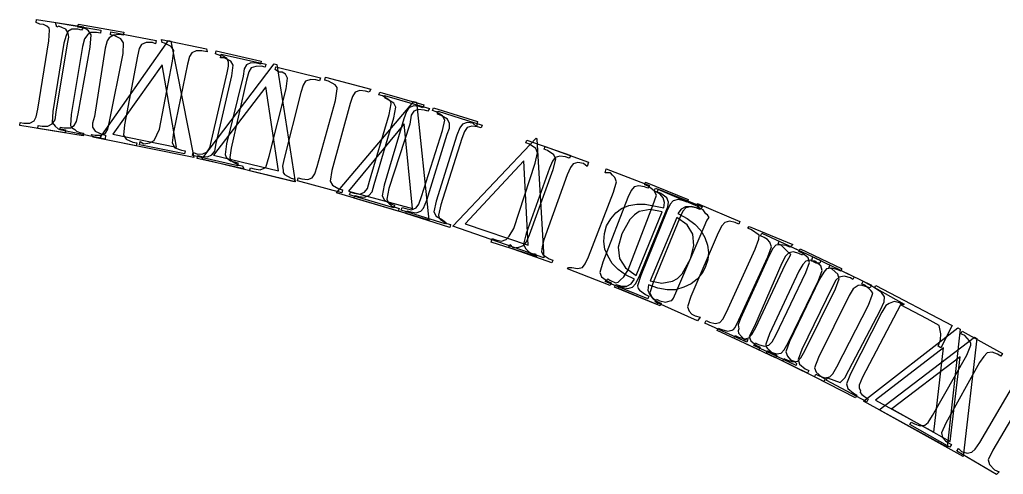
# Model space of a CAD drawing. Header units: millimetres. Extents: x -330 to 330, y -330 to 331.
# Drawn here: x 48.2 to 163.8, y 273.1 to 326.6 of the extents above; entities that cross this region are included whole.
import ezdxf

# ---------------------------------------------------------------- set-up
doc = ezdxf.new("R2010")
doc.units = ezdxf.units.MM
for name, color, linetype in [('Layer 1', 7, 'Continuous'), ('Layer 1 (2)', 7, 'Continuous'), ('Layer 1 (3)', 7, 'Continuous')]:
    doc.layers.add(name, color=color, linetype=linetype)

msp = doc.modelspace()

# ---------------------------------------------------------------- linework, layer by layer
at = {"layer": 'Layer 1'}
for p, q in [((52.574, 325.667, -90), (52.404, 326.218, -90)), ((52.404, 326.218, -90), (57.734, 325.327, -90)), ((52.788, 325.805, -90), (52.574, 325.667, -90)), ((53.209875, 325.589625, -90), (52.788, 325.805, -90)), ((53.595, 325.444, -90), (53.209875, 325.589625, -90)), ((53.905, 324.986, -90), (53.595, 325.444, -90)), ((53.954625, 324.508125, -90), (53.905, 324.986, -90)), ((56.568875, 325.05975, -90), (56.188, 324.798, -90)), ((57.228, 325.062, -90), (56.568875, 325.05975, -90)), ((57.678, 324.987, -90), (57.228, 325.062, -90)), ((57.734, 325.327, -90), (57.678, 324.987, -90)), ((58.846, 324.779, -90), (58.91, 325.117, -90)), ((58.91, 325.117, -90), (64.221, 324.119, -90)), ((53.816, 323.719, -90), (53.954625, 324.508125, -90)), ((55.80525, 324.327, -90), (55.577, 323.424, -90)), ((56.188, 324.798, -90), (55.80525, 324.327, -90)), ((59.285, 324.697, -90), (58.846, 324.779, -90)), ((60.085, 324.319, -90), (59.285, 324.697, -90)), ((60.386, 323.856, -90), (60.085, 324.319, -90)), ((60.368, 322.59, -90), (60.386, 323.856, -90)), ((63.044375, 323.87625, -90), (62.519, 323.625, -90)), ((63.803, 323.865, -90), (63.044375, 323.87625, -90)), ((64.157, 323.733, -90), (63.803, 323.865, -90)), ((64.221, 324.119, -90), (64.157, 323.733, -90)), ((52.471, 315.682, -90), (53.816, 323.719, -90)), ((55.577, 323.424, -90), (54.232, 315.387, -90)), ((62.254125, 323.158875, -90), (62.026, 322.26, -90)), ((62.519, 323.625, -90), (62.254125, 323.158875, -90)), ((58.765, 314.582, -90), (60.368, 322.59, -90)), ((62.026, 322.26, -90), (60.521, 314.174, -90)), ((71.792, 322.069, -90), (71.869, 322.521, -90)), ((72.227, 322.085, -90), (71.792, 322.069, -90)), ((71.869, 322.521, -90), (77.136, 321.309, -90)), ((73.011, 321.676, -90), (72.227, 322.085, -90)), ((73.293, 321.201, -90), (73.011, 321.676, -90)), ((73.127, 319.941, -90), (73.293, 321.201, -90)), ((75.131375, 320.415125, -90), (74.868, 319.431, -90)), ((75.415, 320.884, -90), (75.131375, 320.415125, -90)), ((75.938375, 321.0715, -90), (75.415, 320.884, -90)), ((76.614, 321.076, -90), (75.938375, 321.0715, -90)), ((77.059, 320.974, -90), (76.614, 321.076, -90)), ((77.136, 321.309, -90), (77.059, 320.974, -90)), ((78.211, 320.696, -90), (78.295, 321.03, -90)), ((78.644, 320.378, -90), (78.211, 320.696, -90)), ((78.295, 321.03, -90), (83.536, 319.713, -90)), ((79.0545, 320.4005, -90), (78.644, 320.378, -90)), ((79.42, 320.162, -90), (79.0545, 320.4005, -90)), ((71.3, 312, -90), (73.127, 319.941, -90)), ((74.868, 319.431, -90), (73.041, 311.459, -90)), ((79.692, 319.682, -90), (79.42, 320.162, -90)), ((79.501, 318.425, -90), (79.692, 319.682, -90)), ((81.808, 319.323, -90), (81.51525, 318.873625, -90)), ((82.423625, 319.542625, -90), (81.808, 319.323, -90)), ((83.01, 319.49, -90), (82.423625, 319.542625, -90)), ((83.452, 319.379, -90), (83.01, 319.49, -90)), ((83.536, 319.713, -90), (83.452, 319.379, -90)), ((77.515, 310.523, -90), (79.501, 318.425, -90)), ((81.51525, 318.873625, -90), (81.233, 317.99, -90)), ((81.233, 317.99, -90), (79.247, 310.087, -90)), ((91.07, 317.657, -90), (96.352, 316.129, -90)), ((91.163, 317.327, -90), (91.07, 317.657, -90)), ((91.401, 317.201, -90), (91.163, 317.327, -90)), ((92.159, 316.745, -90), (91.401, 317.201, -90)), ((92.412, 316.253, -90), (92.159, 316.745, -90)), ((92.17, 315.006, -90), (92.412, 316.253, -90)), ((94.511, 315.809, -90), (94.22425, 315.344, -90)), ((95.0535, 316.007625, -90), (94.511, 315.809, -90)), ((95.77, 315.928, -90), (95.0535, 316.007625, -90)), ((96.157, 315.799, -90), (95.77, 315.928, -90)), ((96.352, 316.129, -90), (96.157, 315.799, -90)), ((97.296, 315.451, -90), (97.4, 315.779, -90)), ((97.4, 315.779, -90), (102.552, 314.147, -90)), ((52.014, 314.306, -90), (52.342625, 314.778375, -90)), ((52.342625, 314.778375, -90), (52.471, 315.682, -90)), ((54.232, 315.387, -90), (54.143, 314.12, -90)), ((58.539125, 313.682875, -90), (58.765, 314.582, -90)), ((89.867, 307.189, -90), (92.17, 315.006, -90)), ((94.22425, 315.344, -90), (94.074, 314.279, -90)), ((97.722, 315.29, -90), (97.296, 315.451, -90)), ((98.47, 314.845, -90), (97.722, 315.29, -90)), ((98.713, 314.348, -90), (98.47, 314.845, -90)), ((50.323, 313.778, -90), (50.379, 314.118, -90)), ((55.653, 312.886, -90), (50.323, 313.778, -90)), ((50.379, 314.118, -90), (50.82, 314.044, -90)), ((50.82, 314.044, -90), (51.504, 314.044875, -90)), ((51.504, 314.044875, -90), (52.014, 314.306, -90)), ((54.143, 314.12, -90), (54.287875, 313.883, -90)), ((54.287875, 313.883, -90), (54.669, 313.661, -90)), ((54.669, 313.661, -90), (54.86625, 313.42775, -90)), ((54.86625, 313.42775, -90), (55.26, 313.301, -90)), ((58.281, 313.215, -90), (58.539125, 313.682875, -90)), ((60.521, 314.174, -90), (60.405, 312.987, -90)), ((94.074, 314.279, -90), (91.58, 306.685, -90)), ((98.446, 313.106, -90), (98.706625, 313.817, -90)), ((98.706625, 313.817, -90), (98.713, 314.348, -90)), ((100.4835, 313.3915, -90), (100.149, 312.567, -90)), ((100.803, 313.862, -90), (100.4835, 313.3915, -90)), ((101.342875, 314.04975, -90), (100.803, 313.862, -90)), ((102.014, 313.957, -90), (101.342875, 314.04975, -90)), ((102.448, 313.819, -90), (102.014, 313.957, -90)), ((102.552, 314.147, -90), (102.448, 313.819, -90)), ((55.26, 313.301, -90), (55.71, 313.226, -90)), ((55.71, 313.226, -90), (55.653, 312.886, -90)), ((56.791, 312.722, -90), (56.643, 313.06, -90)), ((56.643, 313.06, -90), (57.081, 312.977, -90)), ((61.891, 311.723, -90), (56.791, 312.722, -90)), ((57.081, 312.977, -90), (57.765, 312.964375, -90)), ((57.765, 312.964375, -90), (58.281, 313.215, -90)), ((60.405, 312.987, -90), (60.716, 312.521, -90)), ((60.716, 312.521, -90), (61.506, 312.145, -90)), ((96.053, 305.338, -90), (98.446, 313.106, -90)), ((100.149, 312.567, -90), (97.689, 304.799, -90)), ((61.506, 312.145, -90), (61.954, 312.061, -90)), ((61.954, 312.061, -90), (61.891, 311.723, -90)), ((70.761, 310.654, -90), (71.114875, 311.085125, -90)), ((71.114875, 311.085125, -90), (71.3, 312, -90)), ((73.041, 311.459, -90), (72.875, 310.339, -90)), ((109.833, 311.315, -90), (109.95, 311.639, -90)), ((110.253, 311.163, -90), (109.833, 311.315, -90)), ((109.95, 311.639, -90), (115.068, 309.801, -90)), ((110.982, 310.663, -90), (110.253, 311.163, -90)), ((69.041, 310.229, -90), (69.118, 310.564, -90)), ((74.534, 309.017, -90), (69.041, 310.229, -90)), ((69.118, 310.564, -90), (69.553, 310.464, -90)), ((69.553, 310.464, -90), (70.2755, 310.423625, -90)), ((70.2755, 310.423625, -90), (70.761, 310.654, -90)), ((72.875, 310.339, -90), (72.966875, 310.055125, -90)), ((72.966875, 310.055125, -90), (73.166, 309.862, -90)), ((77.135, 309.188, -90), (77.515, 310.523, -90)), ((79.247, 310.087, -90), (79.094375, 309.308625, -90)), ((110.888, 308.926, -90), (111.205, 310.157, -90)), ((111.205, 310.157, -90), (110.982, 310.663, -90)), ((73.166, 309.862, -90), (73.941, 309.455, -90)), ((73.941, 309.455, -90), (74.385, 309.353, -90)), ((74.385, 309.353, -90), (74.534, 309.017, -90)), ((75.221, 308.797, -90), (75.304, 309.131, -90)), ((80.462, 307.48, -90), (75.221, 308.797, -90)), ((75.304, 309.131, -90), (75.738, 309.022, -90)), ((75.738, 309.022, -90), (76.4425, 308.905875, -90)), ((76.4425, 308.905875, -90), (77.135, 309.188, -90)), ((79.094375, 309.308625, -90), (79.151, 308.831, -90)), ((79.151, 308.831, -90), (79.15475, 308.586125, -90)), ((108.117, 301.263, -90), (110.888, 308.926, -90)), ((112.936875, 309.16925, -90), (112.567, 308.319, -90)), ((113.273, 309.586, -90), (112.936875, 309.16925, -90)), ((113.820375, 309.751875, -90), (113.273, 309.586, -90)), ((114.487, 309.632, -90), (113.820375, 309.751875, -90)), ((114.915, 309.287, -90), (114.487, 309.632, -90)), ((115.068, 309.801, -90), (114.915, 309.287, -90)), ((79.15475, 308.586125, -90), (79.337, 308.348, -90)), ((79.337, 308.348, -90), (80.104, 307.925, -90)), ((80.104, 307.925, -90), (80.546, 307.814, -90)), ((80.546, 307.814, -90), (80.462, 307.48, -90)), ((112.567, 308.319, -90), (109.796, 300.656, -90)), ((89.635125, 306.317625, -90), (89.867, 307.189, -90)), ((91.58, 306.685, -90), (91.339, 305.437, -90)), ((122.792, 306.438, -90), (122.922, 306.757, -90)), ((122.922, 306.757, -90), (127.879, 304.612, -90)), ((87.505, 305.558, -90), (87.602, 305.888, -90)), ((92.689, 304.031, -90), (87.505, 305.558, -90)), ((87.602, 305.888, -90), (88.031, 305.762, -90)), ((88.031, 305.762, -90), (88.709625, 305.681, -90)), ((88.709625, 305.681, -90), (89.248, 305.879, -90)), ((89.248, 305.879, -90), (89.635125, 306.317625, -90)), ((91.339, 305.437, -90), (91.6, 304.943, -90)), ((95.662125, 304.39575, -90), (96.053, 305.338, -90)), ((123.441844, 306.074828, -90), (122.792, 306.438, -90)), ((123.84325, 305.619875, -90), (123.441844, 306.074828, -90)), ((123.996031, 305.073234, -90), (123.84325, 305.619875, -90)), ((91.6, 304.943, -90), (91.947875, 304.62875, -90)), ((91.947875, 304.62875, -90), (92.349, 304.49, -90)), ((92.349, 304.49, -90), (92.786, 304.361, -90)), ((92.786, 304.361, -90), (92.689, 304.031, -90)), ((95.341, 304.04, -90), (95.662125, 304.39575, -90)), ((97.689, 304.799, -90), (97.422, 303.556, -90)), ((118.275125, 303.832375, -90), (118.957797, 304.353328, -90)), ((118.957797, 304.353328, -90), (119.79, 304.709, -90)), ((119.79, 304.709, -90), (120.738187, 304.872906, -90)), ((120.738187, 304.872906, -90), (121.73925, 304.85025, -90)), ((122.291875, 304.22825, -90), (121.024, 303.992, -90)), ((121.73925, 304.85025, -90), (123.9, 304.435, -90)), ((123.706, 303.962, -90), (122.291875, 304.22825, -90)), ((123.9, 304.435, -90), (123.996031, 305.073234, -90)), ((125.938469, 304.277312, -90), (125.553, 303.757, -90)), ((126.452, 304.55875, -90), (125.938469, 304.277312, -90)), ((127.110281, 304.601313, -90), (126.452, 304.55875, -90)), ((127.93, 304.405, -90), (127.110281, 304.601313, -90)), ((127.879, 304.612, -90), (127.93, 304.405, -90)), ((93.592, 303.755, -90), (93.696, 304.083, -90)), ((98.744, 302.123, -90), (93.592, 303.755, -90)), ((93.696, 304.083, -90), (94.121, 303.948, -90)), ((94.121, 303.948, -90), (94.7985, 303.853, -90)), ((94.7985, 303.853, -90), (95.341, 304.04, -90)), ((97.422, 303.556, -90), (97.494, 303.22775, -90)), ((97.494, 303.22775, -90), (97.674, 303.057, -90)), ((97.674, 303.057, -90), (98.413, 302.589, -90)), ((117.181, 302.295, -90), (117.697641, 303.146234, -90)), ((117.697641, 303.146234, -90), (118.275125, 303.832375, -90)), ((119.925125, 303.058125, -90), (118.98, 301.387, -90)), ((120.455297, 303.602828, -90), (119.925125, 303.058125, -90)), ((121.024, 303.992, -90), (120.455297, 303.602828, -90)), ((120.656, 296.462, -90), (123.706, 303.962, -90)), ((125.458, 303.284, -90), (122.309, 295.849, -90)), ((126.658906, 302.427125, -90), (125.458, 303.284, -90)), ((125.553, 303.757, -90), (126.663719, 303.173141, -90)), ((126.663719, 303.173141, -90), (127.56725, 302.507625, -90)), ((98.413, 302.589, -90), (98.848, 302.451, -90)), ((98.848, 302.451, -90), (98.744, 302.123, -90)), ((116.921297, 301.395562, -90), (117.181, 302.295, -90)), ((127.329, 301.3295, -90), (126.658906, 302.427125, -90)), ((127.56725, 302.507625, -90), (128.263406, 301.760547, -90)), ((107.771375, 300.411875, -90), (108.117, 301.263, -90)), ((116.859125, 300.4755, -90), (116.921297, 301.395562, -90)), ((118.98, 301.387, -90), (118.563219, 299.810422, -90)), ((127.459094, 299.991125, -90), (127.329, 301.3295, -90)), ((128.263406, 301.760547, -90), (128.752, 300.932, -90)), ((128.752, 300.932, -90), (129.045766, 300.046109, -90)), ((105.66, 299.778, -90), (105.861, 300.101, -90)), ((110.743, 297.94, -90), (105.66, 299.778, -90)), ((105.861, 300.101, -90), (106.197, 299.735, -90)), ((106.197, 299.735, -90), (106.881875, 299.8005, -90)), ((106.881875, 299.8005, -90), (107.419, 299.992, -90)), ((107.419, 299.992, -90), (107.771375, 300.411875, -90)), ((109.601375, 299.87625, -90), (109.544, 299.254, -90)), ((109.796, 300.656, -90), (109.601375, 299.87625, -90)), ((116.994391, 299.583188, -90), (116.859125, 300.4755, -90)), ((117.327, 298.767, -90), (116.994391, 299.583188, -90)), ((118.563219, 299.810422, -90), (118.7035, 298.468125, -90)), ((127.04, 298.412, -90), (127.459094, 299.991125, -90)), ((129.045766, 300.046109, -90), (129.157375, 299.154125, -90)), ((137.341, 300.197, -90), (137.487, 300.509, -90)), ((137.745, 300.008, -90), (137.341, 300.197, -90)), ((137.487, 300.509, -90), (142.382, 298.219, -90)), ((138.426, 299.338, -90), (137.745, 300.008, -90)), ((109.544, 299.254, -90), (109.711, 298.916, -90)), ((109.711, 298.916, -90), (110.431, 298.418, -90)), ((110.431, 298.418, -90), (110.86, 298.263, -90)), ((117.846797, 297.879859, -90), (117.327, 298.767, -90)), ((118.7035, 298.468125, -90), (119.401031, 297.354016, -90)), ((126.074875, 296.676375, -90), (127.04, 298.412, -90)), ((129.157375, 299.154125, -90), (129.086547, 298.296828, -90)), ((138.175, 297.722, -90), (138.83, 298.919, -90)), ((138.83, 298.919, -90), (138.426, 299.338, -90)), ((110.86, 298.263, -90), (110.743, 297.94, -90)), ((118.542375, 297.153875, -90), (117.846797, 297.879859, -90)), ((119.401031, 297.354016, -90), (120.656, 296.462, -90)), ((128.833, 297.515, -90), (128.403625, 296.709516, -90)), ((129.086547, 298.296828, -90), (128.833, 297.515, -90)), ((134.722, 290.342, -90), (138.175, 297.722, -90)), ((140.237625, 297.779, -90), (139.793, 296.965, -90)), ((140.611, 298.164, -90), (140.237625, 297.779, -90)), ((141.1705, 298.25625, -90), (140.611, 298.164, -90)), ((141.823, 297.912, -90), (141.1705, 298.25625, -90)), ((142.236, 297.907, -90), (141.823, 297.912, -90)), ((142.382, 298.219, -90), (142.236, 297.907, -90)), ((143.311, 297.391, -90), (143.463, 297.7, -90)), ((143.712, 297.194, -90), (143.311, 297.391, -90)), ((143.463, 297.7, -90), (148.311, 295.312, -90)), ((119.414016, 296.555953, -90), (118.542375, 297.153875, -90)), ((120.462, 296.053, -90), (119.414016, 296.555953, -90)), ((120.078937, 295.492625, -90), (120.462, 296.053, -90)), ((124.953, 295.789, -90), (125.533484, 296.126703, -90)), ((125.533484, 296.126703, -90), (126.074875, 296.676375, -90)), ((127.831, 296.039125, -90), (127.115125, 295.503922, -90)), ((128.403625, 296.709516, -90), (127.831, 296.039125, -90)), ((139.793, 296.965, -90), (136.34, 289.585, -90)), ((144.381, 296.615, -90), (143.712, 297.194, -90)), ((144.096, 294.899, -90), (144.546, 296.088, -90)), ((144.546, 296.088, -90), (144.381, 296.615, -90)), ((118.135, 295.087, -90), (118.266, 295.406, -90)), ((123.093, 293.054, -90), (118.135, 295.087, -90)), ((118.266, 295.406, -90), (118.980937, 295.19575, -90)), ((118.980937, 295.19575, -90), (119.58525, 295.21575, -90)), ((119.58525, 295.21575, -90), (120.078937, 295.492625, -90)), ((122.114, 295.375, -90), (122.051594, 294.735781, -90)), ((123.228344, 294.981797, -90), (122.114, 295.375, -90)), ((122.309, 295.849, -90), (123.692125, 295.573, -90)), ((124.29, 294.771125, -90), (123.228344, 294.981797, -90)), ((123.692125, 295.573, -90), (124.953, 295.789, -90)), ((126.256, 295.104, -90), (125.299156, 294.794641, -90)), ((127.115125, 295.503922, -90), (126.256, 295.104, -90)), ((140.495, 287.59, -90), (144.096, 294.899, -90)), ((146.18725, 294.914875, -90), (145.698, 294.11, -90)), ((146.768, 295.293, -90), (146.18725, 294.914875, -90)), ((147.129625, 295.341625, -90), (146.768, 295.293, -90)), ((147.75, 295.145, -90), (147.129625, 295.341625, -90)), ((148.159, 295.003, -90), (147.75, 295.145, -90)), ((148.311, 295.312, -90), (148.159, 295.003, -90)), ((122.051594, 294.735781, -90), (122.25525, 294.189, -90)), ((122.25525, 294.189, -90), (122.665531, 293.734469, -90)), ((122.665531, 293.734469, -90), (123.223, 293.372, -90)), ((125.299156, 294.794641, -90), (124.29, 294.771125, -90)), ((145.698, 294.11, -90), (142.097, 286.801, -90)), ((123.223, 293.372, -90), (123.093, 293.054, -90)), ((134.279625, 289.52675, -90), (134.722, 290.342, -90)), ((132.142, 289.084, -90), (132.288, 289.396, -90)), ((132.288, 289.396, -90), (132.692, 289.207, -90)), ((132.692, 289.207, -90), (133.423625, 289.0245, -90)), ((133.423625, 289.0245, -90), (133.913, 289.139, -90)), ((133.913, 289.139, -90), (134.279625, 289.52675, -90)), ((136.34, 289.585, -90), (135.913, 288.388, -90)), ((149.233, 280.678, -90), (160.442, 289.209, -90)), ((160.442, 289.209, -90), (160.719, 289.055, -90)), ((137.037, 286.794, -90), (132.142, 289.084, -90)), ((135.913, 288.388, -90), (135.95225, 288.056875, -90)), ((135.95225, 288.056875, -90), (136.098, 287.86, -90)), ((160.719, 289.055, -90), (159.12, 275.184, -90)), ((136.098, 287.86, -90), (136.77, 287.299, -90)), ((136.77, 287.299, -90), (137.183, 287.106, -90)), ((137.183, 287.106, -90), (137.037, 286.794, -90)), ((140.036125, 286.78425, -90), (140.495, 287.59, -90)), ((142.097, 286.801, -90), (141.647, 285.612, -90)), ((158.767, 286.883, -90), (150.706, 280.764, -90)), ((157.561, 276.955, -90), (158.767, 286.883, -90)), ((137.89, 286.385, -90), (138.042, 286.693, -90)), ((142.738, 283.997, -90), (137.89, 286.385, -90)), ((138.042, 286.693, -90), (138.442, 286.496, -90)), ((138.442, 286.496, -90), (139.09775, 286.30025, -90)), ((139.09775, 286.30025, -90), (139.662, 286.403, -90)), ((139.662, 286.403, -90), (140.036125, 286.78425, -90)), ((141.647, 285.612, -90), (141.821, 285.081, -90)), ((141.821, 285.081, -90), (142.481, 284.507, -90)), ((142.481, 284.507, -90), (142.89, 284.305, -90)), ((142.89, 284.305, -90), (142.738, 283.997, -90)), ((159.12, 275.184, -90), (149.233, 280.678, -90)), ((150.706, 280.764, -90), (157.561, 276.955, -90))]:
    msp.add_line(p, q, dxfattribs=at)
at = {"layer": 'Layer 1 (2)'}
for p, q in [((55.038, 325.675), (55.098, 326.014)), ((55.478, 325.597), (55.038, 325.675)), ((55.098, 326.014), (60.42, 325.078)), ((55.968875, 325.466625), (55.478, 325.597)), ((56.282, 325.229), (55.968875, 325.466625)), ((56.588, 324.769), (56.282, 325.229)), ((60.42, 325.078), (60.36, 324.739)), ((56.488, 323.333), (56.588, 324.769)), ((58.4645, 324.076625), (58.247, 323.193)), ((58.724, 324.421), (58.4645, 324.076625)), ((59.23475, 324.728125), (58.724, 324.421)), ((59.912, 324.817), (59.23475, 324.728125)), ((60.36, 324.739), (59.912, 324.817)), ((64.93, 323.893), (64.845, 324.23)), ((64.845, 324.23), (70.137, 323.134)), ((65.212, 323.803), (64.93, 323.893)), ((66.005, 323.411), (65.212, 323.803)), ((55.077, 315.477), (56.488, 323.333)), ((58.247, 323.193), (56.974, 315.168)), ((66.297, 322.942), (66.005, 323.411)), ((66.159, 321.678), (66.297, 322.942)), ((68.426, 322.672), (68.152375, 322.21075)), ((68.944375, 322.913375), (68.426, 322.672)), ((69.621, 322.89), (68.944375, 322.913375)), ((70.227, 322.797), (69.621, 322.89)), ((70.137, 323.134), (70.227, 322.797)), ((71.221, 322.546), (71.298, 322.881)), ((71.298, 322.881), (76.567, 321.679)), ((64.626, 313.699), (66.159, 321.678)), ((68.152375, 322.21075), (67.908, 321.316)), ((71.835, 322.302), (71.221, 322.546)), ((72.104875, 322.276625), (71.835, 322.302)), ((72.539, 322.039), (72.104875, 322.276625)), ((72.724, 321.564), (72.539, 322.039)), ((72.732875, 321.0855), (72.724, 321.564)), ((75.37, 321.482625), (74.847, 321.251)), ((76.046, 321.445), (75.37, 321.482625)), ((76.567, 321.679), (76.49, 321.344)), ((67.908, 321.316), (66.255, 313.337)), ((72.561, 320.304), (72.732875, 321.0855)), ((74.58575, 320.795625), (74.473, 319.906)), ((74.847, 321.251), (74.58575, 320.795625)), ((76.49, 321.344), (76.046, 321.445)), ((70.748, 312.359), (72.561, 320.304)), ((74.473, 319.906), (72.489, 311.962)), ((84.059, 319.455), (84.149, 319.787)), ((84.49, 319.339), (84.059, 319.455)), ((84.149, 319.787), (89.47, 318.374)), ((85.258, 318.899), (84.49, 319.339)), ((85.5035, 318.600125), (85.258, 318.899)), ((85.307, 317.068), (85.521, 318.413)), ((85.521, 318.413), (85.5035, 318.600125)), ((87.63, 318.016), (87.329, 317.531625)), ((88.1645, 318.22575), (87.63, 318.016)), ((88.861, 318.161), (88.1645, 318.22575)), ((89.275, 318.042), (88.861, 318.161)), ((89.47, 318.374), (89.275, 318.042)), ((90.416, 317.72), (90.512, 318.051)), ((90.512, 318.051), (95.699, 316.532)), ((83.175, 309.296), (85.307, 317.068)), ((87.329, 317.531625), (87.031, 316.694)), ((90.844, 317.595), (90.416, 317.72)), ((91.602, 317.14), (90.844, 317.595)), ((91.81525, 316.896375), (91.602, 317.14)), ((91.856, 316.649), (91.81525, 316.896375)), ((87.031, 316.694), (84.899, 308.829)), ((91.617, 315.401), (91.856, 316.649)), ((93.6465, 315.771125), (93.331, 314.899)), ((93.956, 316.209), (93.6465, 315.771125)), ((94.542125, 316.40825), (93.956, 316.209)), ((95.165, 316.33), (94.542125, 316.40825)), ((95.602, 316.202), (95.165, 316.33)), ((95.699, 316.532), (95.602, 316.202)), ((96.736, 315.858), (96.839, 316.186)), ((97.162, 315.724), (96.736, 315.858)), ((96.839, 316.186), (101.994, 314.564)), ((97.911, 315.254), (97.162, 315.724)), ((54.609, 314.105), (54.86175, 314.575375)), ((54.86175, 314.575375), (55.077, 315.477)), ((56.974, 315.168), (56.74475, 314.379625)), ((89.328, 307.581), (91.617, 315.401)), ((93.331, 314.899), (91.042, 307.079)), ((97.89, 313.515), (98.155, 314.758)), ((98.155, 314.758), (97.911, 315.254)), ((101.994, 314.564), (101.891, 314.004)), ((52.913, 313.591), (52.972, 313.93)), ((58.235, 312.491), (52.913, 313.591)), ((52.972, 313.93), (53.412, 313.853)), ((53.412, 313.853), (54.147, 313.8485)), ((54.147, 313.8485), (54.609, 314.105)), ((56.74475, 314.379625), (56.736, 313.901)), ((56.736, 313.901), (57.051, 313.44)), ((57.051, 313.44), (57.846, 313.073)), ((63.997, 312.342), (64.626, 313.699)), ((95.444, 305.742), (97.89, 313.515)), ((99.927125, 313.84375), (99.594, 312.979)), ((100.246, 314.275), (99.927125, 313.84375)), ((100.785, 314.463375), (100.246, 314.275)), ((101.456, 314.372), (100.785, 314.463375)), ((101.891, 314.004), (101.456, 314.372)), ((57.846, 313.073), (58.295, 312.994)), ((58.295, 312.994), (58.235, 312.491)), ((63.494875, 312.08), (63.997, 312.342)), ((66.255, 313.337), (66.117, 312.074)), ((70.526875, 311.469625), (70.748, 312.359)), ((99.594, 312.979), (97.148, 305.206)), ((99.122, 302.276), (108.888, 312.605)), ((108.888, 312.605), (108.998, 312.502)), ((108.998, 312.502), (109.806, 298.562)), ((62.287, 311.853), (62.356, 312.216)), ((67.579, 310.783), (62.287, 311.853)), ((62.356, 312.216), (62.794, 311.962)), ((62.794, 311.962), (63.494875, 312.08)), ((66.117, 312.074), (66.419, 311.493)), ((66.419, 311.493), (67.202, 311.213)), ((67.202, 311.213), (67.648, 311.12)), ((67.648, 311.12), (67.579, 310.783)), ((70.212, 311.013), (70.526875, 311.469625)), ((72.489, 311.962), (72.326, 310.702)), ((68.492, 310.584), (68.569, 310.92)), ((73.828, 309.382), (68.492, 310.584)), ((68.569, 310.92), (69.121, 310.742)), ((69.121, 310.742), (69.701375, 310.772125)), ((69.701375, 310.772125), (70.212, 311.013)), ((72.326, 310.702), (72.479875, 310.391875)), ((72.479875, 310.391875), (72.618, 310.225)), ((72.618, 310.225), (72.981875, 309.947)), ((72.981875, 309.947), (73.393, 309.819)), ((107.449, 309.948), (100.559, 302.558)), ((107.966, 300.039), (107.449, 309.948)), ((73.393, 309.819), (73.838, 309.718)), ((73.838, 309.718), (73.828, 309.382)), ((82.879625, 308.417625), (83.175, 309.296)), ((84.899, 308.829), (84.685, 307.576)), ((80.85, 307.613), (80.94, 307.946)), ((86.066, 306.2), (80.85, 307.613)), ((80.94, 307.946), (81.371, 307.829)), ((81.371, 307.829), (82.0515, 307.7625)), ((82.0515, 307.7625), (82.585, 307.972)), ((82.585, 307.972), (82.879625, 308.417625)), ((84.685, 307.576), (84.957, 307.088)), ((84.957, 307.088), (85.716, 306.651)), ((85.716, 306.651), (86.156, 306.532)), ((86.156, 306.532), (86.066, 306.2)), ((88.711, 306.269), (89.067125, 306.708625)), ((89.067125, 306.708625), (89.328, 307.581)), ((91.042, 307.079), (90.802, 305.831)), ((121.691, 307.129), (121.777, 307.448)), ((122.062, 306.961), (121.691, 307.129)), ((121.777, 307.448), (126.785, 305.416)), ((122.771, 306.433), (122.062, 306.961)), ((86.969, 305.946), (87.065, 306.276)), ((92.155, 304.427), (86.969, 305.946)), ((87.065, 306.276), (87.494, 306.15)), ((87.494, 306.15), (88.173, 306.01825)), ((88.173, 306.01825), (88.711, 306.269)), ((90.802, 305.831), (91.065, 305.338)), ((91.065, 305.338), (91.814, 304.886)), ((95.11275, 304.876125), (95.444, 305.742)), ((122.61, 304.701), (123.04, 305.919)), ((123.04, 305.919), (122.771, 306.433)), ((125.585125, 305.413625), (125.019, 305.269)), ((126.233, 305.268), (125.585125, 305.413625)), ((126.785, 305.416), (126.655, 305.097)), ((91.814, 304.886), (92.252, 304.758)), ((92.252, 304.758), (92.155, 304.427)), ((93.052, 304.155), (93.156, 304.483)), ((98.207, 302.532), (93.052, 304.155)), ((93.156, 304.483), (93.582, 304.349)), ((93.582, 304.349), (94.259, 304.207)), ((94.259, 304.207), (94.801, 304.443)), ((94.801, 304.443), (95.11275, 304.876125)), ((97.148, 305.206), (96.883, 303.963)), ((119.714, 297.151), (122.61, 304.701)), ((124.666375, 304.84625), (124.265, 304.029)), ((125.019, 305.269), (124.666375, 304.84625)), ((126.655, 305.097), (126.233, 305.268)), ((127.967, 304.638), (127.888, 304.955)), ((127.888, 304.955), (132.854, 302.822)), ((128.163, 304.381), (127.967, 304.638)), ((128.542375, 304.203125), (128.163, 304.381)), ((128.861, 303.717), (128.542375, 304.203125)), ((96.883, 303.963), (97.136, 303.464)), ((97.136, 303.464), (97.876, 302.997)), ((97.876, 302.997), (98.311, 302.651)), ((124.265, 304.029), (121.2, 296.479)), ((129.050875, 303.617875), (128.861, 303.717)), ((128.973875, 302.92125), (129.237, 303.299)), ((129.237, 303.299), (129.050875, 303.617875)), ((98.311, 302.651), (98.207, 302.532)), ((109.806, 298.562), (99.122, 302.276)), ((100.559, 302.558), (107.966, 300.039)), ((125.45, 294.704), (128.665, 302.191)), ((128.665, 302.191), (128.973875, 302.92125)), ((130.72475, 302.31425), (130.306, 301.487)), ((131.085, 302.711), (130.72475, 302.31425)), ((131.641, 302.844375), (131.085, 302.711)), ((132.299, 302.686), (131.641, 302.844375)), ((132.718, 302.506), (132.299, 302.686)), ((132.854, 302.822), (132.718, 302.506)), ((133.802, 302.027), (133.944, 302.214)), ((134.209, 301.843), (133.802, 302.027)), ((133.944, 302.214), (139.092, 300.108)), ((135.11, 301.193), (134.209, 301.843)), ((130.306, 301.487), (127.091, 294)), ((134.666, 299.562), (135.078, 300.738)), ((135.078, 300.738), (135.11, 301.193)), ((131.3, 292.141), (134.666, 299.562)), ((136.72775, 299.6435), (136.292, 298.825)), ((137.096, 300.033), (136.72775, 299.6435)), ((137.654125, 300.068375), (137.096, 300.033)), ((138.309, 299.983), (137.654125, 300.068375)), ((138.724, 299.795), (138.309, 299.983)), ((139.092, 300.108), (138.724, 299.795)), ((139.796, 299.296), (139.945, 299.606)), ((139.945, 299.606), (144.821, 297.276)), ((136.292, 298.825), (132.927, 291.404)), ((140.199, 299.103), (139.796, 299.296)), ((140.875, 298.533), (140.199, 299.103)), ((141.047, 298.007), (140.875, 298.533)), ((140.61, 296.814), (141.047, 298.007)), ((143.049, 297.236), (142.7285, 296.85375)), ((143.61, 297.34675), (143.049, 297.236)), ((144.261, 297.162), (143.61, 297.34675)), ((144.821, 297.276), (144.768, 296.965)), ((117.034, 295.761), (117.325, 296.08)), ((117.325, 296.08), (117.577, 295.912)), ((118.8, 295.907), (119.217625, 296.314125)), ((119.217625, 296.314125), (119.714, 297.151)), ((121.2, 296.479), (120.836, 295.261)), ((137.097, 289.462), (140.61, 296.814)), ((142.222, 296.044), (138.708, 288.692)), ((142.7285, 296.85375), (142.222, 296.044)), ((144.768, 296.965), (144.261, 297.162)), ((122.041, 293.728), (117.034, 295.761)), ((117.577, 295.912), (118.24475, 295.595625)), ((118.24475, 295.595625), (118.536344, 295.670828)), ((118.536344, 295.670828), (118.8, 295.907)), ((120.836, 295.261), (120.88875, 294.9245)), ((120.88875, 294.9245), (121.048, 294.744)), ((148.693, 295.002), (148.853, 295.306)), ((149.491125, 294.45675), (148.693, 295.002)), ((148.853, 295.306), (157.813, 290.603)), ((121.048, 294.744), (121.748, 294.219)), ((121.748, 294.219), (122.171, 294.047)), ((122.171, 294.047), (122.041, 293.728)), ((124.848125, 293.533016), (125.033, 293.796375)), ((125.033, 293.796375), (125.45, 294.704)), ((127.091, 294), (126.703, 292.79)), ((149.846, 293.976), (149.491125, 294.45675)), ((149.80025, 293.36475), (149.846, 293.976)), ((122.911, 293.365), (123.046, 293.682)), ((127.876, 291.147), (122.911, 293.365)), ((123.046, 293.682), (123.457, 293.505)), ((123.457, 293.505), (124.12125, 293.343875)), ((124.12125, 293.343875), (124.679, 293.476)), ((124.679, 293.476), (124.848125, 293.533016)), ((126.703, 292.79), (126.904, 292.268)), ((151.728, 293.02), (147.253, 284.495)), ((149.399, 292.425), (149.80025, 293.36475)), ((154.858, 291.377), (151.728, 293.02)), ((126.904, 292.268), (127.215875, 291.918625)), ((127.215875, 291.918625), (127.593, 291.729)), ((127.593, 291.729), (128.181, 291.549)), ((128.181, 291.549), (127.876, 291.147)), ((130.867375, 291.32125), (131.3, 292.141)), ((145.672, 285.326), (149.399, 292.425)), ((128.735, 290.853), (128.877, 291.167)), ((133.657, 288.621), (128.735, 290.853)), ((128.877, 291.167), (129.284, 290.982)), ((129.284, 290.982), (129.944875, 290.807375)), ((129.944875, 290.807375), (130.506, 290.929)), ((130.506, 290.929), (130.867375, 291.32125)), ((132.927, 291.404), (132.652625, 290.666875)), ((132.652625, 290.666875), (132.727, 290.202)), ((156.282, 290.581), (154.858, 291.377)), ((156.491, 289.585), (156.282, 290.581)), ((157.813, 290.603), (156.484, 287.97)), ((132.727, 290.202), (132.6365, 289.945375)), ((132.6365, 289.945375), (132.705, 289.676)), ((132.705, 289.676), (133.384, 288.887)), ((136.647, 288.651), (137.097, 289.462)), ((156.436125, 288.904375), (156.491, 289.585)), ((158.833, 289.623), (159.001, 289.923)), ((159.296, 289.405), (158.833, 289.623)), ((159.001, 289.923), (163.746, 287.281)), ((159.86, 288.792), (159.296, 289.405)), ((133.384, 288.887), (133.799, 288.935)), ((133.799, 288.935), (133.657, 288.621)), ((134.506, 288.226), (134.654, 288.537)), ((139.487, 285.895), (134.506, 288.226)), ((134.654, 288.537), (135.057, 288.344)), ((135.057, 288.344), (135.72525, 288.15575)), ((135.72525, 288.15575), (136.278, 288.266)), ((136.278, 288.266), (136.647, 288.651)), ((138.708, 288.692), (138.272, 287.498)), ((156.163, 288.139), (156.436125, 288.904375)), ((156.484, 287.97), (156.163, 288.139)), ((159.531, 287.093), (159.997, 288.256)), ((160.01475, 288.51425), (159.86, 288.792)), ((159.997, 288.256), (160.01475, 288.51425)), ((138.272, 287.498), (138.452, 286.969)), ((138.452, 286.969), (138.798125, 286.5585)), ((155.5, 279.985), (159.531, 287.093)), ((161.544875, 286.951125), (161.042, 286.22)), ((161.945, 287.356), (161.544875, 286.951125)), ((162.5115, 287.430375), (161.945, 287.356)), ((163.15, 287.204), (162.5115, 287.430375)), ((163.547, 286.981), (163.15, 287.204)), ((163.746, 287.281), (163.547, 286.981)), ((138.798125, 286.5585), (139.241, 286.403)), ((139.241, 286.403), (139.53, 286.125)), ((139.53, 286.125), (139.487, 285.895)), ((161.042, 286.22), (157.058, 279.112)), ((145.189375, 284.437), (145.672, 285.326)), ((147.253, 284.495), (146.878, 283.555875)), ((142.99, 284.138), (143.15, 284.443)), ((147.783, 281.622), (142.99, 284.138)), ((143.15, 284.443), (144.649, 283.881)), ((144.649, 283.881), (145.189375, 284.437)), ((146.878, 283.555875), (146.873875, 283.209828)), ((161.051, 276.822), (165.176, 283.849)), ((146.873875, 283.209828), (147.019, 282.946)), ((147.019, 282.946), (147.013344, 282.715203)), ((147.013344, 282.715203), (147.17925, 282.468375)), ((147.17925, 282.468375), (147.944, 281.927)), ((166.716, 282.945), (162.591, 275.918)), ((147.944, 281.927), (147.783, 281.622)), ((154.998875, 279.16825), (155.5, 279.985)), ((152.835, 278.92), (153.003, 279.22)), ((157.549, 276.278), (152.835, 278.92)), ((153.003, 279.22), (153.393, 279.002)), ((153.393, 279.002), (154.0365, 278.771625)), ((154.0365, 278.771625), (154.605, 278.845)), ((154.605, 278.845), (154.998875, 279.16825)), ((157.058, 279.112), (156.545, 277.949)), ((156.545, 277.949), (156.691, 277.409)), ((156.691, 277.409), (157.027625, 277.0345)), ((157.027625, 277.0345), (157.32, 276.801)), ((157.32, 276.801), (157.717, 276.578)), ((157.717, 276.578), (157.549, 276.278)), ((160.53425, 276.0525), (161.051, 276.822)), ((158.364, 275.81), (158.539, 276.107)), ((163.025, 273.075), (158.364, 275.81)), ((158.539, 276.107), (158.924, 275.743)), ((158.924, 275.743), (159.563, 275.572625)), ((159.563, 275.572625), (160.133, 275.7)), ((160.133, 275.7), (160.53425, 276.0525)), ((162.591, 275.918), (162.055, 274.766)), ((162.055, 274.766), (162.189, 274.223)), ((162.189, 274.223), (162.806, 273.602)), ((162.806, 273.602), (163.349, 273.371)), ((163.349, 273.371), (163.025, 273.075))]:
    msp.add_line(p, q, dxfattribs=at)
at = {"layer": 'Layer 1 (3)'}
for p, q in [((50.129, 326.224, -140), (50.184, 326.563, -140)), ((50.57, 326.027, -140), (50.129, 326.224, -140)), ((50.184, 326.563, -140), (55.722, 325.708, -140)), ((50.993, 326.012875, -140), (50.57, 326.027, -140)), ((51.38, 325.797, -140), (50.993, 326.012875, -140)), ((51.66475, 325.57775, -140), (51.38, 325.797, -140)), ((51.612, 324.073, -140), (51.693, 325.342, -140)), ((51.693, 325.342, -140), (51.66475, 325.57775, -140)), ((53.832, 325.169, -140), (53.648125, 324.695625, -140)), ((54.338375, 325.4335, -140), (53.832, 325.169, -140)), ((55.015, 325.44, -140), (54.338375, 325.4335, -140)), ((55.465, 325.32, -140), (55.015, 325.44, -140)), ((55.722, 325.708, -140), (55.465, 325.32, -140)), ((50.322, 316.028, -140), (51.612, 324.073, -140)), ((53.648125, 324.695625, -140), (53.375, 323.791, -140)), ((57.577, 312.581, -140), (65.665, 324.114, -140)), ((65.665, 324.114, -140), (65.975, 324.052, -140)), ((65.975, 324.052, -140), (68.666, 310.351, -140)), ((53.375, 323.791, -140), (52.086, 315.745, -140)), ((64.935, 321.259, -140), (59.12, 313.11, -140)), ((66.643, 311.565, -140), (64.935, 321.259, -140)), ((69.59, 310.147, -140), (78.12, 321.358, -140)), ((78.12, 321.358, -140), (78.427, 321.284, -140)), ((78.427, 321.284, -140), (80.584, 307.489, -140)), ((77.125, 318.67, -140), (70.988, 310.623, -140)), ((78.609, 308.779, -140), (77.125, 318.67, -140)), ((85.429, 306.184, -140), (94.527, 316.938, -140)), ((94.527, 316.938, -140), (94.831, 316.848, -140)), ((50.12025, 315.122875, -140), (50.322, 316.028, -140)), ((52.086, 315.745, -140), (52.005, 314.477, -140)), ((94.831, 316.848, -140), (96.27, 302.959, -140)), ((49.36625, 314.38425, -140), (49.875, 314.649, -140)), ((49.875, 314.649, -140), (50.12025, 315.122875, -140)), ((48.187, 314.109, -140), (48.242, 314.449, -140)), ((53.523, 313.254, -140), (48.187, 314.109, -140)), ((48.242, 314.449, -140), (48.682, 314.379, -140)), ((48.682, 314.379, -140), (49.36625, 314.38425, -140)), ((52.005, 314.477, -140), (52.37, 314.02, -140)), ((52.37, 314.02, -140), (52.725375, 313.726375, -140)), ((52.725375, 313.726375, -140), (53.23, 313.666, -140)), ((53.23, 313.666, -140), (53.578, 313.594, -140)), ((53.578, 313.594, -140), (53.523, 313.254, -140)), ((93.395, 314.305, -140), (86.849, 306.403, -140)), ((94.365, 304.351, -140), (93.395, 314.305, -140)), ((68.666, 310.351, -140), (57.577, 312.581, -140)), ((59.12, 313.11, -140), (66.643, 311.565, -140)), ((107.703, 312.058, -140), (107.818, 312.382, -140)), ((107.818, 312.382, -140), (112.991, 310.579, -140)), ((108.124, 311.909, -140), (107.703, 312.058, -140)), ((108.856, 311.413, -140), (108.124, 311.909, -140)), ((109.082, 310.909, -140), (108.856, 311.413, -140)), ((80.584, 307.489, -140), (69.59, 310.147, -140)), ((70.988, 310.623, -140), (78.609, 308.779, -140)), ((108.774, 309.676, -140), (109.082, 310.909, -140)), ((110.8215, 309.93275, -140), (110.458, 309.08, -140)), ((111.155, 310.352, -140), (110.8215, 309.93275, -140)), ((111.701125, 310.521625, -140), (111.155, 310.352, -140)), ((112.368, 310.407, -140), (111.701125, 310.521625, -140)), ((112.798, 310.255, -140), (112.368, 310.407, -140)), ((112.991, 310.579, -140), (112.798, 310.255, -140)), ((106.263, 301.994, -140), (108.774, 309.676, -140)), ((110.458, 309.08, -140), (107.74, 301.398, -140)), ((117.015, 308.556, -140), (117.14, 309.011, -140)), ((117.14, 309.011, -140), (122.225, 307.054, -140)), ((117.627, 308.528, -140), (117.015, 308.556, -140)), ((117.87375, 308.25175, -140), (117.627, 308.528, -140)), ((118.149, 308.01, -140), (117.87375, 308.25175, -140)), ((118.359, 307.499, -140), (118.149, 308.01, -140)), ((118.014, 306.276, -140), (118.359, 307.499, -140)), ((120.06825, 306.4715, -140), (119.679, 305.63, -140)), ((120.414, 306.881, -140), (120.06825, 306.4715, -140)), ((120.96475, 307.034, -140), (120.414, 306.881, -140)), ((121.628, 306.899, -140), (120.96475, 307.034, -140)), ((122.053, 306.733, -140), (121.628, 306.899, -140)), ((122.225, 307.054, -140), (122.053, 306.733, -140)), ((123.151, 306.295, -140), (123.281, 306.613, -140)), ((123.281, 306.613, -140), (128.469, 304.556, -140)), ((96.27, 302.959, -140), (85.429, 306.184, -140)), ((86.849, 306.403, -140), (94.365, 304.351, -140)), ((115.065, 298.681, -140), (118.014, 306.276, -140)), ((119.679, 305.63, -140), (116.729, 298.034, -140)), ((123.563, 306.125, -140), (123.151, 306.295, -140)), ((124.27, 305.592, -140), (123.563, 306.125, -140)), ((124.47, 305.077, -140), (124.27, 305.592, -140)), ((124.1, 303.862, -140), (124.375375, 304.5445, -140)), ((124.375375, 304.5445, -140), (124.47, 305.077, -140)), ((126.512, 304.418, -140), (126.157875, 304.01525, -140)), ((127.06575, 304.559625, -140), (126.512, 304.418, -140)), ((127.726, 304.411, -140), (127.06575, 304.559625, -140)), ((128.148, 304.237, -140), (127.726, 304.411, -140)), ((128.469, 304.556, -140), (128.148, 304.237, -140)), ((120.999, 296.327, -140), (124.1, 303.862, -140)), ((125.752, 303.182, -140), (122.65, 295.647, -140)), ((126.157875, 304.01525, -140), (125.752, 303.182, -140)), ((105.72025, 301.08825, -140), (106.263, 301.994, -140)), ((103.61, 300.394, -140), (103.725, 300.816, -140)), ((103.725, 300.816, -140), (104.146, 300.667, -140)), ((104.146, 300.667, -140), (104.819625, 300.518125, -140)), ((104.819625, 300.518125, -140), (105.368, 300.718, -140)), ((105.368, 300.718, -140), (105.72025, 301.08825, -140)), ((107.74, 301.398, -140), (107.431, 300.165, -140)), ((135.296, 301.125, -140), (135.44, 301.438, -140)), ((135.702, 300.939, -140), (135.296, 301.125, -140)), ((135.44, 301.438, -140), (140.351, 299.181, -140)), ((136.09275, 300.705375, -140), (135.702, 300.939, -140)), ((136.386, 300.378, -140), (136.09275, 300.705375, -140)), ((108.938, 298.689, -140), (103.61, 300.394, -140)), ((107.431, 300.165, -140), (107.666, 299.658, -140)), ((107.666, 299.658, -140), (107.998375, 299.295, -140)), ((136.147, 298.656, -140), (136.566, 299.856, -140)), ((136.566, 299.856, -140), (136.386, 300.378, -140)), ((107.998375, 299.295, -140), (108.39, 299.034, -140)), ((108.39, 299.034, -140), (108.819, 299.013, -140)), ((108.819, 299.013, -140), (108.938, 298.689, -140)), ((114.6775, 297.837875, -140), (115.065, 298.681, -140)), ((132.745, 291.252, -140), (136.147, 298.656, -140)), ((138.21275, 298.727, -140), (137.77, 297.91, -140)), ((138.606, 299.115, -140), (138.21275, 298.727, -140)), ((139.14175, 299.234, -140), (138.606, 299.115, -140)), ((139.793, 299.059, -140), (139.14175, 299.234, -140)), ((140.207, 298.868, -140), (139.793, 299.059, -140)), ((140.351, 299.181, -140), (140.207, 298.868, -140)), ((141.281, 298.142, -140), (141.431, 298.671, -140)), ((141.431, 298.671, -140), (146.295, 296.317, -140)), ((112.574, 297.253, -140), (112.699, 297.407, -140)), ((117.612, 295.297, -140), (112.574, 297.253, -140)), ((112.699, 297.407, -140), (113.115, 297.412, -140)), ((113.115, 297.412, -140), (113.785, 297.27425, -140)), ((113.785, 297.27425, -140), (114.338, 297.426, -140)), ((114.338, 297.426, -140), (114.6775, 297.837875, -140)), ((116.729, 298.034, -140), (116.384, 296.811, -140)), ((137.77, 297.91, -140), (134.589, 290.506, -140)), ((141.683, 298.167, -140), (141.281, 298.142, -140)), ((142.356, 297.593, -140), (141.683, 298.167, -140)), ((142.525, 297.067, -140), (142.356, 297.593, -140)), ((116.384, 296.811, -140), (116.603, 296.297, -140)), ((116.603, 296.297, -140), (117.312, 295.782, -140)), ((120.594875, 295.492125, -140), (120.999, 296.327, -140)), ((142.083, 295.876, -140), (142.525, 297.067, -140)), ((144.524, 296.286, -140), (144.146, 295.904875, -140)), ((145.101875, 296.393625, -140), (144.524, 296.286, -140)), ((145.871, 296.205, -140), (145.101875, 296.393625, -140)), ((146.146, 296.007, -140), (145.871, 296.205, -140)), ((146.295, 296.317, -140), (146.146, 296.007, -140)), ((117.312, 295.782, -140), (117.737, 295.617, -140)), ((117.737, 295.617, -140), (117.612, 295.297, -140)), ((118.59, 294.949, -140), (118.611, 295.267, -140)), ((123.478, 292.892, -140), (118.59, 294.949, -140)), ((118.611, 295.267, -140), (119.024, 295.097, -140)), ((119.024, 295.097, -140), (119.691, 294.946125, -140)), ((119.691, 294.946125, -140), (120.247, 295.087, -140)), ((120.247, 295.087, -140), (120.594875, 295.492125, -140)), ((122.65, 295.647, -140), (122.281, 294.431, -140)), ((138.532, 288.542, -140), (142.083, 295.876, -140)), ((143.69, 295.097, -140), (140.14, 287.763, -140)), ((144.146, 295.904875, -140), (143.69, 295.097, -140)), ((147.208, 295.479, -140), (147.364, 295.786, -140)), ((147.606, 295.276, -140), (147.208, 295.479, -140)), ((147.364, 295.786, -140), (152.18, 293.11, -140)), ((148.267, 294.689, -140), (147.606, 295.276, -140)), ((122.281, 294.431, -140), (122.49, 293.912, -140)), ((122.49, 293.912, -140), (123.187, 293.384, -140)), ((147.96, 292.978, -140), (148.426, 294.16, -140)), ((148.47175, 294.417, -140), (148.267, 294.689, -140)), ((148.426, 294.16, -140), (148.47175, 294.417, -140)), ((123.187, 293.384, -140), (123.609, 293.21, -140)), ((123.609, 293.21, -140), (123.478, 292.892, -140)), ((144.263, 285.716, -140), (147.96, 292.978, -140)), ((150.022625, 292.943, -140), (149.551, 292.167, -140)), ((150.408, 293.155, -140), (150.022625, 292.943, -140)), ((151.001, 293.412375, -140), (150.408, 293.155, -140)), ((151.618, 293.234, -140), (151.001, 293.412375, -140)), ((152.024, 293.027, -140), (151.618, 293.234, -140)), ((152.18, 293.11, -140), (152.024, 293.027, -140)), ((149.551, 292.167, -140), (145.854, 284.906, -140)), ((130.173, 289.977, -140), (130.317, 290.29, -140)), ((130.317, 290.29, -140), (130.722, 290.103, -140)), ((132.116688, 290.100984, -140), (132.30775, 290.359125, -140)), ((132.30775, 290.359125, -140), (132.745, 291.252, -140)), ((134.589, 290.506, -140), (133.949, 289.306, -140)), ((147.392, 281.69, -140), (158.467, 290.297, -140)), ((158.467, 290.297, -140), (158.745, 290.145, -140)), ((135.084, 287.72, -140), (130.173, 289.977, -140)), ((130.722, 290.103, -140), (131.382875, 289.92525, -140)), ((131.382875, 289.92525, -140), (131.944, 290.043, -140)), ((131.944, 290.043, -140), (132.116688, 290.100984, -140)), ((133.949, 289.306, -140), (134.137, 288.78, -140)), ((158.745, 290.145, -140), (157.241, 276.264, -140)), ((134.137, 288.78, -140), (134.813, 288.223, -140)), ((134.813, 288.223, -140), (135.227, 288.033, -140)), ((135.227, 288.033, -140), (135.084, 287.72, -140)), ((138.079, 287.7325, -140), (138.532, 288.542, -140)), ((156.808, 287.96, -140), (148.789, 281.785, -140)), ((155.67, 278.024, -140), (156.808, 287.96, -140)), ((135.978, 287.318, -140), (136.085, 287.628, -140)), ((140.8, 284.964, -140), (135.978, 287.318, -140)), ((136.085, 287.628, -140), (136.487, 287.433, -140)), ((136.487, 287.433, -140), (137.143875, 287.2425, -140)), ((137.143875, 287.2425, -140), (137.707, 287.349, -140)), ((137.707, 287.349, -140), (138.079, 287.7325, -140)), ((140.14, 287.763, -140), (139.698, 286.572, -140)), ((139.698, 286.572, -140), (139.875, 286.042, -140)), ((139.875, 286.042, -140), (140.539, 285.472, -140)), ((143.793125, 284.916625, -140), (144.263, 285.716, -140)), ((140.539, 285.472, -140), (140.95, 285.273, -140)), ((140.95, 285.273, -140), (140.8, 284.964, -140)), ((141.642, 284.545, -140), (141.798, 284.852, -140)), ((146.458, 282.094, -140), (141.642, 284.545, -140)), ((141.798, 284.852, -140), (142.196, 284.65, -140)), ((142.196, 284.65, -140), (142.8485, 284.445125, -140)), ((142.8485, 284.445125, -140), (143.414, 284.541, -140)), ((143.414, 284.541, -140), (143.793125, 284.916625, -140)), ((145.854, 284.906, -140), (145.388, 283.724, -140)), ((145.388, 283.724, -140), (145.555, 283.19, -140)), ((145.555, 283.19, -140), (146.208, 282.607, -140)), ((146.208, 282.607, -140), (146.614, 282.4, -140)), ((146.614, 282.4, -140), (146.458, 282.094, -140)), ((157.241, 276.264, -140), (147.392, 281.69, -140)), ((148.789, 281.785, -140), (155.67, 278.024, -140))]:
    msp.add_line(p, q, dxfattribs=at)

doc.saveas('drawing.dxf')
